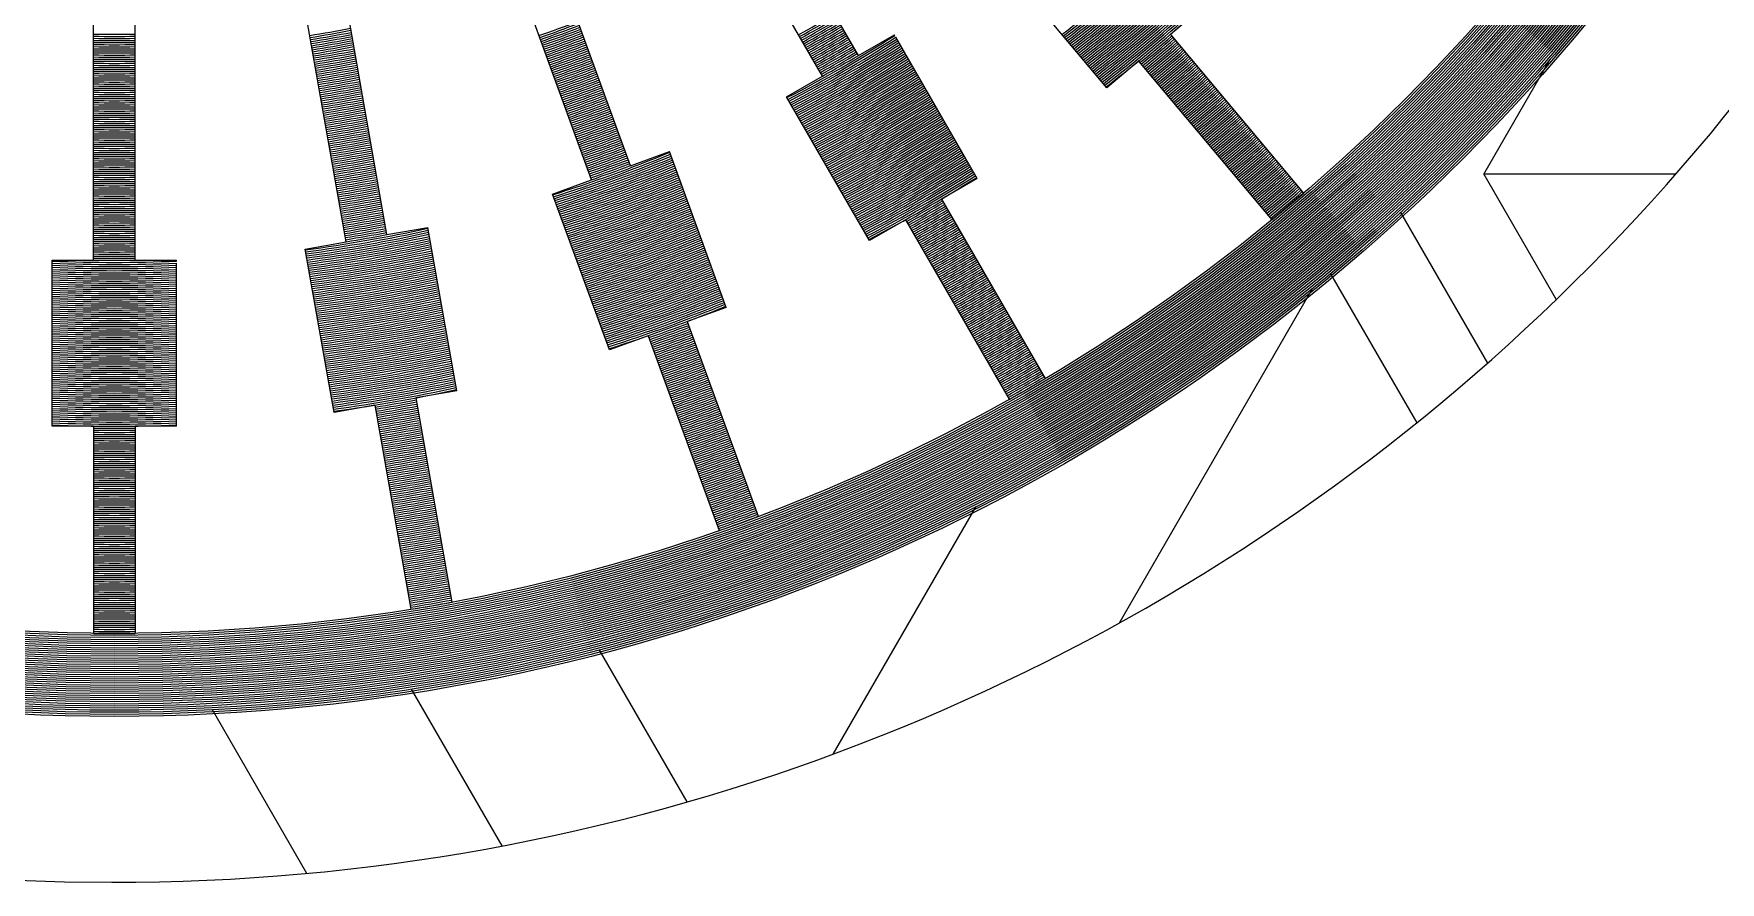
# Model space of a CAD drawing. Header units: millimetres. Extents: x 0 to 2404, y 0 to 1600.
# Drawn here: x 2177.39 to 2218.04, y 1434.73 to 1455.19 of the extents above; entities that cross this region are included whole.
import ezdxf

# ---------------------------------------------------------------- set-up
doc = ezdxf.new("R2010")
doc.units = ezdxf.units.MM

msp = doc.modelspace()

# ---------------------------------------------------------------- linework, layer by layer
for p, q in [((2197.266, 1454.668), (2193.764, 1460.735)), ((2196.4, 1454.168), (2192.898, 1460.235)), ((2191.774, 1452.011), (2189.891, 1457.183)), ((2203.253, 1453.889), (2200.682, 1456.954)), ((2178.833, 1449.729), (2178.833, 1456.734)), ((2179.833, 1449.729), (2179.833, 1456.734)), ((2190.834, 1451.669), (2188.952, 1456.841)), ((2185.903, 1450.348), (2184.948, 1455.769)), ((2205.551, 1455.818), (2204.785, 1455.175)), ((2184.919, 1450.174), (2183.963, 1455.595)), ((2197.266, 1454.668), (2198.132, 1455.168)), ((2198.141, 1455.153), (2198.132, 1455.168)), ((2200.132, 1451.704), (2198.166, 1455.11)), ((2204.785, 1455.175), (2207.997, 1451.347)), ((2204.019, 1454.532), (2203.253, 1453.889)), ((2204.019, 1454.532), (2207.231, 1450.704)), ((2195.534, 1453.668), (2196.4, 1454.168)), ((2197.534, 1450.204), (2195.534, 1453.668)), ((2191.774, 1452.011), (2192.714, 1452.353)), ((2194.082, 1448.594), (2192.714, 1452.353)), ((2189.895, 1451.327), (2190.834, 1451.669)), ((2200.132, 1451.704), (2199.266, 1451.204)), ((2191.263, 1447.568), (2189.895, 1451.327)), ((2199.266, 1451.204), (2201.765, 1446.877)), ((2185.903, 1450.348), (2186.888, 1450.522)), ((2187.583, 1446.582), (2186.888, 1450.522)), ((2198.4, 1450.704), (2197.534, 1450.204)), ((2198.4, 1450.704), (2200.899, 1446.377)), ((2183.934, 1450.001), (2184.919, 1450.174)), ((2184.628, 1446.061), (2183.934, 1450.001)), ((2177.833, 1445.729), (2177.833, 1449.729)), ((2177.833, 1449.729), (2178.833, 1449.729)), ((2179.833, 1449.729), (2180.833, 1449.729)), ((2180.833, 1449.711), (2180.833, 1449.729)), ((2180.833, 1445.729), (2180.833, 1449.661)), ((2194.082, 1448.594), (2193.142, 1448.252)), ((2193.142, 1448.252), (2194.851, 1443.557)), ((2192.202, 1447.91), (2191.263, 1447.568)), ((2192.202, 1447.91), (2193.911, 1443.215)), ((2187.583, 1446.582), (2186.598, 1446.409)), ((2186.598, 1446.409), (2187.466, 1441.487)), ((2185.613, 1446.235), (2184.628, 1446.061)), ((2185.613, 1446.235), (2186.481, 1441.314)), ((2178.833, 1445.729), (2177.833, 1445.729)), ((2178.833, 1445.729), (2178.833, 1440.732)), ((2180.833, 1445.729), (2179.833, 1445.729)), ((2179.833, 1445.729), (2179.833, 1440.732))]:
    msp.add_line(p, q)
at = {"linetype": 'Continuous'}
for p, q in [((2212.34, 1451.805), (2213.941, 1454.577)), ((2216.963, 1451.805), (2212.34, 1451.805)), ((2212.34, 1451.805), (2214.086, 1448.781)), ((2210.334, 1450.88), (2212.429, 1447.251)), ((2208.644, 1449.407), (2210.722, 1445.809)), ((2203.555, 1440.988), (2208.21, 1449.051)), ((2200.094, 1443.793), (2196.647, 1437.823)), ((2193.137, 1436.672), (2191.018, 1440.342)), ((2186.488, 1439.39), (2188.671, 1435.609)), ((2183.974, 1434.945), (2181.696, 1438.89))]:
    msp.add_line(p, q, dxfattribs=at)
for radius in [46, 45.95, 45.9, 45.85, 45.8, 45.75, 45.7, 45.65, 45.6, 45.55, 45.5, 45.45, 45.4, 45.35, 45.3, 45.25, 45.2, 45.15, 45.1, 45.05, 45, 44.95, 44.9, 44.85, 44.8, 44.75, 44.7, 44.65, 44.6, 44.55, 44.5, 44.45, 44.4, 44.35, 44.3, 44.25, 44.2, 44.15, 44.1, 44.05, 44]:
    msp.add_circle((2179.333, 1484.729), radius)
for radius, start, end in [(50, 108.2151, 71.6513), (37.35, 307.6983, 312.3017), (37.4, 307.7014, 312.2986), (37.45, 307.7045, 312.2955), (37.5, 307.7076, 312.2924), (37.55, 307.7106, 312.2894), (37.6, 307.7137, 312.2863), (37.65, 307.7167, 312.2833), (37.7, 307.7197, 312.2803), (37.75, 307.7227, 312.2773), (37.8, 307.7258, 312.2742), (37.85, 307.7288, 312.2712), (37.9, 307.7318, 312.2682), (37.95, 307.7348, 312.2652), (38, 307.7377, 312.2623), (38.05, 307.7407, 312.2593), (38.1, 307.7437, 312.2563), (38.15, 307.7466, 312.2534), (38.2, 307.7496, 312.2504), (38.25, 307.7525, 312.2475), (38.3, 307.7555, 312.2445), (38.35, 307.7584, 312.2416), (38.4, 307.7613, 312.2387), (38.45, 307.7642, 312.2358), (38.5, 307.7671, 312.2329), (38.55, 307.77, 312.23), (38.6, 307.7729, 312.2271), (38.65, 307.7758, 312.2242), (38.7, 307.7787, 312.2213), (38.75, 307.7815, 312.2185), (38.8, 307.7844, 312.2156), (38.85, 307.7873, 312.2127), (38.9, 307.7901, 312.2099), (38.95, 307.7929, 312.2071), (39, 307.7958, 312.2042), (29.95, 279.0434, 280.9566), (31.3, 289.0847, 290.9153), (31.35, 289.0862, 290.9138), (31.4, 289.0876, 290.9124), (31.45, 289.0891, 290.9109), (31.5, 289.0905, 290.9095), (33.85, 299.1537, 300.8463), (33.9, 299.1549, 300.8451), (33.95, 299.1561, 300.8439), (34, 299.1574, 300.8426), (34.05, 299.1586, 300.8414), (34.1, 299.1599, 300.8401), (34.15, 299.1611, 300.8389), (34.2, 299.1623, 300.8377), (34.25, 299.1635, 300.8365), (34.3, 299.1648, 300.8352), (29.55, 269.0305, 270.9695), (29.6, 269.0321, 270.9679), (29.65, 269.0338, 270.9662), (29.7, 269.0354, 270.9646), (29.75, 269.037, 270.963), (29.8, 269.0386, 270.9614), (29.85, 269.0402, 270.9598), (30, 279.045, 280.955), (30.05, 279.0466, 280.9534), (30.1, 279.0482, 280.9518), (30.15, 279.0498, 280.9502), (30.2, 279.0514, 280.9486), (30.25, 279.0529, 280.9471), (30.3, 279.0545, 280.9455), (30.35, 279.056, 280.944), (30.4, 279.0576, 280.9424), (31.55, 289.0919, 290.9081), (31.6, 289.0934, 290.9066), (31.65, 289.0948, 290.9052), (31.7, 289.0962, 290.9038), (31.75, 289.0977, 290.9023), (31.8, 289.0991, 290.9009), (31.85, 289.1005, 290.8995), (31.9, 289.1019, 290.8981), (31.95, 289.1033, 290.8967), (35.05, 297.5472, 302.4528), (35.1, 297.5507, 302.4493), (35.15, 297.5542, 302.4458), (35.2, 297.5577, 302.4423), (35.25, 297.5611, 302.4389), (35.3, 297.5646, 302.4354), (35.35, 297.568, 302.432), (34.35, 299.166, 300.834), (34.4, 299.1672, 300.8328), (34.45, 299.1684, 300.8316), (34.5, 299.1696, 300.8304), (34.55, 299.1708, 300.8292), (34.6, 299.172, 300.828), (34.65, 299.1732, 300.8268), (34.7, 299.1744, 300.8256), (34.75, 299.1756, 300.8244), (39.05, 309.2664, 310.7336), (39.1, 309.2673, 310.7327), (39.15, 309.2682, 310.7318), (39.2, 309.2692, 310.7308), (39.25, 309.2701, 310.7299), (39.3, 309.271, 310.729), (39.35, 309.272, 310.728), (39.4, 309.2729, 310.7271), (29.9, 269.0418, 270.9582), (29.95, 269.0434, 270.9566), (30, 269.045, 270.955), (30.05, 269.0466, 270.9534), (30.1, 269.0482, 270.9518), (30.15, 269.0498, 270.9502), (30.2, 269.0514, 270.9486), (30.25, 269.0529, 270.9471), (30.45, 279.0591, 280.9409), (30.5, 279.0607, 280.9393), (30.55, 279.0622, 280.9378), (30.6, 279.0638, 280.9362), (30.65, 279.0653, 280.9347), (30.7, 279.0668, 280.9332), (30.75, 279.0683, 280.9317), (30.8, 279.0698, 280.9302), (32, 289.1047, 290.8953), (32.05, 289.1061, 290.8939), (32.1, 289.1075, 290.8925), (32.15, 289.1089, 290.8911), (32.2, 289.1103, 290.8897), (32.25, 289.1117, 290.8883), (32.3, 289.113, 290.887), (32.35, 289.1144, 290.8856), (35.4, 297.5715, 302.4285), (35.45, 297.5749, 302.4251), (35.5, 297.5783, 302.4217), (35.55, 297.5817, 302.4183), (35.6, 297.5851, 302.4149), (35.65, 297.5885, 302.4115), (35.7, 297.5919, 302.4081), (35.75, 297.5953, 302.4047), (35.8, 297.5986, 302.4014), (34.8, 299.1768, 300.8232), (34.85, 299.1779, 300.8221), (34.9, 299.1791, 300.8209), (34.95, 299.1803, 300.8197), (35, 299.1815, 300.8185), (39.45, 309.2738, 310.7262), (39.5, 309.2747, 310.7253), (39.55, 309.2756, 310.7244), (39.6, 309.2765, 310.7235), (39.65, 309.2775, 310.7225), (39.7, 309.2784, 310.7216), (39.75, 309.2793, 310.7207), (39.8, 309.2802, 310.7198), (39.85, 309.2811, 310.7189), (39.9, 309.282, 310.718), (30.3, 269.0545, 270.9455), (30.35, 269.056, 270.944), (30.4, 269.0576, 270.9424), (30.45, 269.0591, 270.9409), (30.5, 269.0607, 270.9393), (30.55, 269.0622, 270.9378), (30.6, 269.0638, 270.9362), (30.65, 269.0653, 270.9347), (30.85, 279.0713, 280.9287), (30.9, 279.0728, 280.9272), (30.95, 279.0743, 280.9257), (31, 279.0758, 280.9242), (31.05, 279.0773, 280.9227), (31.1, 279.0788, 280.9212), (31.15, 279.0803, 280.9197), (31.2, 279.0818, 280.9182), (32.4, 289.1158, 290.8842), (32.45, 289.1171, 290.8829), (32.5, 289.1185, 290.8815), (32.55, 289.1198, 290.8802), (32.6, 289.1212, 290.8788), (32.65, 289.1225, 290.8775), (32.7, 289.1239, 290.8761), (32.75, 289.1252, 290.8748), (32.8, 289.1266, 290.8734), (35.85, 297.602, 302.398), (35.9, 297.6053, 302.3947), (35.95, 297.6087, 302.3913), (36, 297.612, 302.388), (36.05, 297.6153, 302.3847), (36.1, 297.6186, 302.3814), (36.15, 297.6219, 302.3781), (36.2, 297.6252, 302.3748), (36.25, 297.6285, 302.3715), (36.3, 297.6317, 302.3683), (39.95, 309.2829, 310.7171), (40, 309.2838, 310.7162), (40.05, 309.2847, 310.7153), (40.1, 309.2856, 310.7144), (40.15, 309.2865, 310.7135), (40.2, 309.2873, 310.7127), (40.25, 309.2882, 310.7118), (40.3, 309.2891, 310.7109), (40.35, 309.29, 310.71), (40.4, 309.2909, 310.7091), (40.45, 309.2918, 310.7082), (30.7, 269.0668, 270.9332), (30.75, 269.0683, 270.9317), (30.8, 269.0698, 270.9302), (30.85, 269.0713, 270.9287), (30.9, 269.0728, 270.9272), (30.95, 269.0743, 270.9257), (31, 269.0758, 270.9242), (31.05, 269.0773, 270.9227), (31.25, 279.0832, 280.9168), (31.3, 279.0847, 280.9153), (31.35, 279.0862, 280.9138), (31.4, 279.0876, 280.9124), (31.45, 279.0891, 280.9109), (31.5, 279.0905, 280.9095), (31.55, 279.0919, 280.9081), (31.6, 279.0934, 280.9066), (31.65, 279.0948, 280.9052), (32.85, 289.1279, 290.8721), (32.9, 289.1292, 290.8708), (32.95, 289.1305, 290.8695), (33, 289.1318, 290.8682), (33.05, 289.1332, 290.8668), (33.1, 289.1345, 290.8655), (33.15, 289.1358, 290.8642), (33.2, 289.1371, 290.8629), (33.25, 289.1384, 290.8616), (36.35, 297.635, 302.365), (36.4, 297.6382, 302.3618), (36.45, 297.6415, 302.3585), (36.5, 297.6447, 302.3553), (36.55, 297.6479, 302.3521), (36.6, 297.6512, 302.3488), (36.65, 297.6544, 302.3456), (36.7, 297.6576, 302.3424), (36.75, 297.6607, 302.3393), (40.5, 309.2926, 310.7074), (40.55, 309.2935, 310.7065), (40.6, 309.2944, 310.7056), (40.65, 309.2952, 310.7048), (40.7, 309.2961, 310.7039), (40.75, 309.297, 310.703), (40.8, 309.2978, 310.7022), (40.85, 309.2987, 310.7013), (40.9, 309.2995, 310.7005), (40.95, 309.3004, 310.6996), (31.1, 269.0788, 270.9212), (31.15, 269.0803, 270.9197), (31.2, 269.0818, 270.9182), (31.25, 269.0832, 270.9168), (31.3, 269.0847, 270.9153), (31.35, 269.0862, 270.9138), (31.4, 269.0876, 270.9124), (31.45, 269.0891, 270.9109), (31.7, 279.0962, 280.9038), (31.75, 279.0977, 280.9023), (31.8, 279.0991, 280.9009), (31.85, 279.1005, 280.8995), (31.9, 279.1019, 280.8981), (31.95, 279.1033, 280.8967), (32, 279.1047, 280.8953), (32.05, 279.1061, 280.8939), (33.3, 289.1397, 290.8603), (33.35, 289.141, 290.859), (33.4, 289.1422, 290.8578), (33.45, 289.1435, 290.8565), (33.5, 289.1448, 290.8552), (33.55, 289.1461, 290.8539), (33.6, 289.1474, 290.8526), (33.65, 289.1486, 290.8514), (36.8, 297.6639, 302.3361), (36.85, 297.6671, 302.3329), (36.9, 297.6703, 302.3297), (36.95, 297.6734, 302.3266), (37, 297.6766, 302.3234), (37.05, 297.6797, 302.3203), (37.1, 297.6828, 302.3172), (37.15, 297.6859, 302.3141), (37.2, 297.6891, 302.3109), (37.25, 297.6922, 302.3078), (41, 309.3013, 310.6987), (41.05, 309.3021, 310.6979), (41.1, 309.303, 310.697), (41.15, 309.3038, 310.6962), (41.2, 309.3046, 310.6954), (41.25, 309.3055, 310.6945), (41.3, 309.3063, 310.6937), (41.35, 309.3072, 310.6928), (41.4, 309.308, 310.692), (41.45, 309.3088, 310.6912), (41.5, 309.3097, 310.6903), (31.5, 269.0905, 270.9095), (31.55, 269.0919, 270.9081), (31.6, 269.0934, 270.9066), (31.65, 269.0948, 270.9052), (31.7, 269.0962, 270.9038), (31.75, 269.0977, 270.9023), (31.8, 269.0991, 270.9009), (31.85, 269.1005, 270.8995), (32.1, 279.1075, 280.8925), (32.15, 279.1089, 280.8911), (32.2, 279.1103, 280.8897), (32.25, 279.1117, 280.8883), (32.3, 279.113, 280.887), (32.35, 279.1144, 280.8856), (32.4, 279.1158, 280.8842), (32.45, 279.1171, 280.8829), (33.7, 289.1499, 290.8501), (33.75, 289.1511, 290.8489), (33.8, 289.1524, 290.8476), (33.85, 289.1537, 290.8463), (33.9, 289.1549, 290.8451), (33.95, 289.1561, 290.8439), (34, 289.1574, 290.8426), (34.05, 289.1586, 290.8414), (34.1, 289.1599, 290.8401), (37.3, 297.6953, 302.3047), (37.35, 297.6983, 302.3017), (37.4, 297.7014, 302.2986), (37.45, 297.7045, 302.2955), (37.5, 297.7076, 302.2924), (37.55, 297.7106, 302.2894), (37.6, 297.7137, 302.2863), (37.65, 297.7167, 302.2833), (37.7, 297.7197, 302.2803), (41.55, 309.3105, 310.6895), (41.6, 309.3113, 310.6887), (41.65, 309.3122, 310.6878), (41.7, 309.313, 310.687), (41.75, 309.3138, 310.6862), (41.8, 309.3146, 310.6854), (41.85, 309.3154, 310.6846), (41.9, 309.3163, 310.6837), (41.95, 309.3171, 310.6829), (42, 309.3179, 310.6821), (42.05, 309.3187, 310.6813), (31.9, 269.1019, 270.8981), (31.95, 269.1033, 270.8967), (32, 269.1047, 270.8953), (32.05, 269.1061, 270.8939), (32.1, 269.1075, 270.8925), (32.15, 269.1089, 270.8911), (32.2, 269.1103, 270.8897), (32.25, 269.1117, 270.8883), (32.3, 269.113, 270.887), (32.5, 279.1185, 280.8815), (32.55, 279.1198, 280.8802), (32.6, 279.1212, 280.8788), (32.65, 279.1225, 280.8775), (32.7, 279.1239, 280.8761), (32.75, 279.1252, 280.8748), (32.8, 279.1266, 280.8734), (32.85, 279.1279, 280.8721), (34.15, 289.1611, 290.8389), (34.2, 289.1623, 290.8377), (34.25, 289.1635, 290.8365), (34.3, 289.1648, 290.8352), (34.35, 289.166, 290.834), (34.4, 289.1672, 290.8328), (34.45, 289.1684, 290.8316), (34.5, 289.1696, 290.8304), (34.55, 289.1708, 290.8292), (37.75, 297.7227, 302.2773), (37.8, 297.7258, 302.2742), (37.85, 297.7288, 302.2712), (37.9, 297.7318, 302.2682), (37.95, 297.7348, 302.2652), (38, 297.7377, 302.2623), (38.05, 297.7407, 302.2593), (38.1, 297.7437, 302.2563), (38.15, 297.7466, 302.2534), (42.1, 309.3195, 310.6805), (42.15, 309.3203, 310.6797), (42.2, 309.3211, 310.6789), (42.25, 309.3219, 310.6781), (42.3, 309.3227, 310.6773), (42.35, 309.3235, 310.6765), (42.4, 309.3243, 310.6757), (42.45, 309.3251, 310.6749), (42.5, 309.3259, 310.6741), (42.55, 309.3267, 310.6733), (32.35, 269.1144, 270.8856), (32.4, 269.1158, 270.8842), (32.45, 269.1171, 270.8829), (32.5, 269.1185, 270.8815), (32.55, 269.1198, 270.8802), (32.6, 269.1212, 270.8788), (32.65, 269.1225, 270.8775), (32.7, 269.1239, 270.8761), (32.9, 279.1292, 280.8708), (32.95, 279.1305, 280.8695), (33, 279.1318, 280.8682), (33.05, 279.1332, 280.8668), (33.1, 279.1345, 280.8655), (33.15, 279.1358, 280.8642), (33.2, 279.1371, 280.8629), (33.25, 279.1384, 280.8616), (33.3, 279.1397, 280.8603), (35.05, 287.5472, 292.4528), (35.1, 287.5507, 292.4493), (35.15, 287.5542, 292.4458), (35.2, 287.5577, 292.4423), (35.25, 287.5611, 292.4389), (35.3, 287.5646, 292.4354), (35.35, 287.568, 292.432), (34.6, 289.172, 290.828), (34.65, 289.1732, 290.8268), (34.7, 289.1744, 290.8256), (34.75, 289.1756, 290.8244), (34.8, 289.1768, 290.8232), (34.85, 289.1779, 290.8221), (34.9, 289.1791, 290.8209), (34.95, 289.1803, 290.8197), (38.2, 297.7496, 302.2504), (38.25, 297.7525, 302.2475), (38.3, 297.7555, 302.2445), (38.35, 297.7584, 302.2416), (38.4, 297.7613, 302.2387), (38.45, 297.7642, 302.2358), (38.5, 297.7671, 302.2329), (38.55, 297.77, 302.23), (38.6, 297.7729, 302.2271), (38.65, 297.7758, 302.2242), (42.6, 309.3275, 310.6725), (42.65, 309.3283, 310.6717), (42.7, 309.3291, 310.6709), (42.75, 309.3299, 310.6701), (42.8, 309.3306, 310.6694), (42.85, 309.3314, 310.6686), (42.9, 309.3322, 310.6678), (42.95, 309.333, 310.667), (43, 309.3338, 310.6662), (43.05, 309.3345, 310.6655), (43.1, 309.3353, 310.6647), (32.75, 269.1252, 270.8748), (32.8, 269.1266, 270.8734), (32.85, 269.1279, 270.8721), (32.9, 269.1292, 270.8708), (32.95, 269.1305, 270.8695), (33, 269.1318, 270.8682), (33.05, 269.1332, 270.8668), (33.1, 269.1345, 270.8655), (33.35, 279.141, 280.859), (33.4, 279.1422, 280.8578), (33.45, 279.1435, 280.8565), (33.5, 279.1448, 280.8552), (33.55, 279.1461, 280.8539), (33.6, 279.1474, 280.8526), (33.65, 279.1486, 280.8514), (33.7, 279.1499, 280.8501), (35.4, 287.5715, 292.4285), (35.45, 287.5749, 292.4251), (35.5, 287.5783, 292.4217), (35.55, 287.5817, 292.4183), (35.6, 287.5851, 292.4149), (35.65, 287.5885, 292.4115), (35.7, 287.5919, 292.4081), (35.75, 287.5953, 292.4047), (35.8, 287.5986, 292.4014), (35, 289.1803, 290.8197), (38.7, 297.7787, 302.2213), (38.75, 297.7815, 302.2185), (38.8, 297.7844, 302.2156), (38.85, 297.7873, 302.2127), (38.9, 297.7901, 302.2099), (38.95, 297.7929, 302.2071), (39, 297.7958, 302.2042), (43.15, 309.3361, 310.6639), (43.2, 309.3368, 310.6632), (43.25, 309.3376, 310.6624), (43.3, 309.3384, 310.6616), (43.35, 309.3391, 310.6609), (43.4, 309.3399, 310.6601), (43.45, 309.3407, 310.6593), (43.5, 309.3414, 310.6586), (43.55, 309.3422, 310.6578), (43.6, 309.3429, 310.6571), (33.15, 269.1358, 270.8642), (33.2, 269.1371, 270.8629), (33.25, 269.1384, 270.8616), (33.3, 269.1397, 270.8603), (33.35, 269.141, 270.859), (33.4, 269.1422, 270.8578), (33.45, 269.1435, 270.8565), (33.5, 269.1448, 270.8552), (33.75, 279.1511, 280.8489), (33.8, 279.1524, 280.8476), (33.85, 279.1537, 280.8463), (33.9, 279.1549, 280.8451), (33.95, 279.1561, 280.8439), (34, 279.1574, 280.8426), (34.05, 279.1586, 280.8414), (34.1, 279.1599, 280.8401), (35.85, 287.602, 292.398), (35.9, 287.6053, 292.3947), (35.95, 287.6087, 292.3913), (36, 287.612, 292.388), (36.05, 287.6153, 292.3847), (36.1, 287.6186, 292.3814), (36.15, 287.6219, 292.3781), (36.2, 287.6252, 292.3748), (43.65, 309.3437, 310.6563), (43.7, 309.3437, 310.6563), (43.75, 309.3452, 310.6548), (43.8, 309.3459, 310.6541), (43.85, 309.3467, 310.6533), (43.9, 309.3467, 310.6533), (43.95, 309.3467, 310.6533), (44, 309.3467, 310.6533), (33.55, 269.1461, 270.8539), (33.6, 269.1474, 270.8526), (33.65, 269.1486, 270.8514), (33.7, 269.1499, 270.8501), (33.75, 269.1511, 270.8489), (33.8, 269.1524, 270.8476), (33.85, 269.1537, 270.8463), (33.9, 269.1549, 270.8451), (34.15, 279.1611, 280.8389), (34.2, 279.1623, 280.8377), (34.25, 279.1635, 280.8365), (34.3, 279.1648, 280.8352), (34.35, 279.166, 280.834), (34.4, 279.1672, 280.8328), (34.45, 279.1684, 280.8316), (34.5, 279.1696, 280.8304), (36.25, 287.6285, 292.3715), (36.3, 287.6317, 292.3683), (36.35, 287.635, 292.365), (36.4, 287.6382, 292.3618), (36.45, 287.6415, 292.3585), (36.5, 287.6447, 292.3553), (36.55, 287.6479, 292.3521), (36.6, 287.6512, 292.3488), (36.65, 287.6544, 292.3456), (39.05, 299.2664, 300.7336), (39.1, 299.2673, 300.7327), (39.15, 299.2682, 300.7318), (39.2, 299.2692, 300.7308), (39.25, 299.2701, 300.7299), (39.3, 299.271, 300.729), (39.35, 299.272, 300.728), (39.4, 299.2729, 300.7271), (39.45, 299.2738, 300.7262), (33.95, 269.1561, 270.8439), (34, 269.1574, 270.8426), (34.05, 269.1586, 270.8414), (34.1, 269.1599, 270.8401), (34.15, 269.1611, 270.8389), (34.2, 269.1623, 270.8377), (34.25, 269.1635, 270.8365), (34.3, 269.1648, 270.8352), (35.05, 277.5472, 282.4528), (35.1, 277.5507, 282.4493), (35.15, 277.5542, 282.4458), (34.55, 279.1708, 280.8292), (34.6, 279.172, 280.828), (34.65, 279.1732, 280.8268), (34.7, 279.1744, 280.8256), (34.75, 279.1756, 280.8244), (34.8, 279.1768, 280.8232), (34.85, 279.1779, 280.8221), (34.9, 279.1791, 280.8209), (34.95, 279.1803, 280.8197), (36.7, 287.6576, 292.3424), (36.75, 287.6607, 292.3393), (36.8, 287.6639, 292.3361), (36.85, 287.6671, 292.3329), (36.9, 287.6703, 292.3297), (36.95, 287.6734, 292.3266), (37, 287.6766, 292.3234), (37.05, 287.6797, 292.3203), (37.1, 287.6828, 292.3172), (39.5, 299.2747, 300.7253), (39.55, 299.2756, 300.7244), (39.6, 299.2765, 300.7235), (39.65, 299.2775, 300.7225), (39.7, 299.2784, 300.7216), (39.75, 299.2793, 300.7207), (39.8, 299.2802, 300.7198), (39.85, 299.2811, 300.7189), (39.9, 299.282, 300.718), (34.35, 269.166, 270.834), (34.4, 269.1672, 270.8328), (34.45, 269.1684, 270.8316), (34.5, 269.1696, 270.8304), (34.55, 269.1708, 270.8292), (34.6, 269.172, 270.828), (34.65, 269.1732, 270.8268), (34.7, 269.1744, 270.8256), (35.2, 277.5577, 282.4423), (35.25, 277.5611, 282.4389), (35.3, 277.5646, 282.4354), (35.35, 277.568, 282.432), (35.4, 277.5715, 282.4285), (35.45, 277.5749, 282.4251), (35.5, 277.5783, 282.4217), (35.55, 277.5817, 282.4183), (35, 279.1815, 280.8185), (37.15, 287.6859, 292.3141), (37.2, 287.6891, 292.3109), (37.25, 287.6922, 292.3078), (37.3, 287.6953, 292.3047), (37.35, 287.6983, 292.3017), (37.4, 287.7014, 292.2986), (37.45, 287.7045, 292.2955), (37.5, 287.7076, 292.2924), (39.95, 299.2829, 300.7171), (40, 299.2838, 300.7162), (40.05, 299.2847, 300.7153), (40.1, 299.2856, 300.7144), (40.15, 299.2865, 300.7135), (40.2, 299.2873, 300.7127), (40.25, 299.2882, 300.7118), (40.3, 299.2891, 300.7109), (40.35, 299.29, 300.71), (40.4, 299.2909, 300.7091), (35.05, 267.5472, 272.4528), (35.1, 267.5507, 272.4493), (35.15, 267.5542, 272.4458), (34.75, 269.1756, 270.8244), (34.8, 269.1768, 270.8232), (34.85, 269.1779, 270.8221), (34.9, 269.1791, 270.8209), (34.95, 269.1803, 270.8197), (35, 269.1815, 270.8185), (35.6, 277.5851, 282.4149), (35.65, 277.5885, 282.4115), (35.7, 277.5919, 282.4081), (35.75, 277.5953, 282.4047), (35.8, 277.5986, 282.4014), (35.85, 277.602, 282.398), (35.9, 277.6053, 282.3947), (35.95, 277.6087, 282.3913), (37.55, 287.7106, 292.2894), (37.6, 287.7137, 292.2863), (37.65, 287.7167, 292.2833), (37.7, 287.7197, 292.2803), (37.75, 287.7227, 292.2773), (37.8, 287.7258, 292.2742), (37.85, 287.7288, 292.2712), (37.9, 287.7318, 292.2682), (37.95, 287.7348, 292.2652), (40.45, 299.2918, 300.7082), (40.5, 299.2926, 300.7074), (40.55, 299.2935, 300.7065), (40.6, 299.2944, 300.7056), (40.65, 299.2952, 300.7048), (40.7, 299.2961, 300.7039), (40.75, 299.297, 300.703), (40.8, 299.2978, 300.7022), (40.85, 299.2987, 300.7013), (35.2, 267.5577, 272.4423), (35.25, 267.5611, 272.4389), (35.3, 267.5646, 272.4354), (35.35, 267.568, 272.432), (35.4, 267.5715, 272.4285), (35.45, 267.5749, 272.4251), (35.5, 267.5783, 272.4217), (35.55, 267.5817, 272.4183), (36, 277.612, 282.388), (36.05, 277.6153, 282.3847), (36.1, 277.6186, 282.3814), (36.15, 277.6219, 282.3781), (36.2, 277.6252, 282.3748), (36.25, 277.6285, 282.3715), (36.3, 277.6317, 282.3683), (36.35, 277.635, 282.365), (38, 287.7377, 292.2623), (38.05, 287.7407, 292.2593), (38.1, 287.7437, 292.2563), (38.15, 287.7466, 292.2534), (38.2, 287.7496, 292.2504), (38.25, 287.7525, 292.2475), (38.3, 287.7555, 292.2445), (38.35, 287.7584, 292.2416), (38.4, 287.7613, 292.2387), (40.9, 299.2995, 300.7005), (40.95, 299.3004, 300.6996), (41, 299.3013, 300.6987), (41.05, 299.3021, 300.6979), (41.1, 299.303, 300.697), (41.15, 299.3038, 300.6962), (41.2, 299.3046, 300.6954), (41.25, 299.3055, 300.6945), (41.3, 299.3063, 300.6937), (35.6, 267.5851, 272.4149), (35.65, 267.5885, 272.4115), (35.7, 267.5919, 272.4081), (35.75, 267.5953, 272.4047), (35.8, 267.5986, 272.4014), (35.85, 267.602, 272.398), (35.9, 267.6053, 272.3947), (35.95, 267.6087, 272.3913), (36.4, 277.6382, 282.3618), (36.45, 277.6415, 282.3585), (36.5, 277.6447, 282.3553), (36.55, 277.6479, 282.3521), (36.6, 277.6512, 282.3488), (36.65, 277.6544, 282.3456), (36.7, 277.6576, 282.3424), (36.75, 277.6607, 282.3393), (36.8, 277.6639, 282.3361), (38.45, 287.7642, 292.2358), (38.5, 287.7671, 292.2329), (38.55, 287.77, 292.23), (38.6, 287.7729, 292.2271), (38.65, 287.7758, 292.2242), (38.7, 287.7787, 292.2213), (38.75, 287.7815, 292.2185), (38.8, 287.7844, 292.2156), (41.35, 299.3072, 300.6928), (41.4, 299.308, 300.692), (41.45, 299.3088, 300.6912), (41.5, 299.3097, 300.6903), (41.55, 299.3105, 300.6895), (41.6, 299.3113, 300.6887), (41.65, 299.3122, 300.6878), (41.7, 299.313, 300.687), (41.75, 299.3138, 300.6862), (41.8, 299.3146, 300.6854), (36, 267.612, 272.388), (36.05, 267.6153, 272.3847), (36.1, 267.6186, 272.3814), (36.15, 267.6219, 272.3781), (36.2, 267.6252, 272.3748), (36.25, 267.6285, 272.3715), (36.3, 267.6317, 272.3683), (36.35, 267.635, 272.365), (36.85, 277.6671, 282.3329), (36.9, 277.6703, 282.3297), (36.95, 277.6734, 282.3266), (37, 277.6766, 282.3234), (37.05, 277.6797, 282.3203), (37.1, 277.6828, 282.3172), (37.15, 277.6859, 282.3141), (37.2, 277.6891, 282.3109), (38.85, 287.7873, 292.2127), (38.9, 287.7901, 292.2099), (38.95, 287.7929, 292.2071), (39, 287.7958, 292.2042), (41.85, 299.3154, 300.6846), (41.9, 299.3163, 300.6837), (41.95, 299.3171, 300.6829), (42, 299.3179, 300.6821), (42.05, 299.3187, 300.6813), (42.1, 299.3195, 300.6805), (42.15, 299.3203, 300.6797), (42.2, 299.3211, 300.6789), (42.25, 299.3219, 300.6781), (36.4, 267.6382, 272.3618), (36.45, 267.6415, 272.3585), (36.5, 267.6447, 272.3553), (36.55, 267.6479, 272.3521), (36.6, 267.6512, 272.3488), (36.65, 267.6544, 272.3456), (36.7, 267.6576, 272.3424), (36.75, 267.6607, 272.3393), (36.8, 267.6639, 272.3361), (37.25, 277.6922, 282.3078), (37.3, 277.6953, 282.3047), (37.35, 277.6983, 282.3017), (37.4, 277.7014, 282.2986), (37.45, 277.7045, 282.2955), (37.5, 277.7076, 282.2924), (37.55, 277.7106, 282.2894), (37.6, 277.7137, 282.2863), (39.05, 289.2664, 290.7336), (39.1, 289.2673, 290.7327), (39.15, 289.2682, 290.7318), (39.2, 289.2692, 290.7308), (39.25, 289.2701, 290.7299), (39.3, 289.271, 290.729), (42.3, 299.3227, 300.6773), (42.35, 299.3235, 300.6765), (42.4, 299.3243, 300.6757), (42.45, 299.3251, 300.6749), (42.5, 299.3259, 300.6741), (42.55, 299.3267, 300.6733), (42.6, 299.3275, 300.6725), (42.65, 299.3283, 300.6717), (42.7, 299.3291, 300.6709), (36.85, 267.6671, 272.3329), (36.9, 267.6703, 272.3297), (36.95, 267.6734, 272.3266), (37, 267.6766, 272.3234), (37.05, 267.6797, 272.3203), (37.1, 267.6828, 272.3172), (37.15, 267.6859, 272.3141), (37.2, 267.6891, 272.3109), (37.65, 277.7167, 282.2833), (37.7, 277.7197, 282.2803), (37.75, 277.7227, 282.2773), (37.8, 277.7258, 282.2742), (37.85, 277.7288, 282.2712), (37.9, 277.7318, 282.2682), (37.95, 277.7348, 282.2652), (38, 277.7377, 282.2623), (39.35, 289.272, 290.728), (39.4, 289.2729, 290.7271), (39.45, 289.2738, 290.7262), (39.5, 289.2747, 290.7253), (39.55, 289.2756, 290.7244), (39.6, 289.2765, 290.7235), (39.65, 289.2775, 290.7225), (39.7, 289.2784, 290.7216), (42.75, 299.3299, 300.6701), (42.8, 299.3306, 300.6694), (42.85, 299.3314, 300.6686), (42.9, 299.3322, 300.6678), (42.95, 299.333, 300.667), (43, 299.3338, 300.6662), (43.05, 299.3345, 300.6655), (43.1, 299.3353, 300.6647), (43.15, 299.3361, 300.6639), (43.2, 299.3368, 300.6632), (37.25, 267.6922, 272.3078), (37.3, 267.6953, 272.3047), (37.35, 267.6983, 272.3017), (37.4, 267.7014, 272.2986), (37.45, 267.7045, 272.2955), (37.5, 267.7076, 272.2924), (37.55, 267.7106, 272.2894), (37.6, 267.7137, 272.2863), (38.05, 277.7407, 282.2593), (38.1, 277.7437, 282.2563), (38.15, 277.7466, 282.2534), (38.2, 277.7496, 282.2504), (38.25, 277.7525, 282.2475), (38.3, 277.7555, 282.2445), (38.35, 277.7584, 282.2416), (38.4, 277.7613, 282.2387), (38.45, 277.7642, 282.2358), (39.75, 289.2793, 290.7207), (39.8, 289.2802, 290.7198), (39.85, 289.2811, 290.7189), (39.9, 289.282, 290.718), (39.95, 289.2829, 290.7171), (40, 289.2838, 290.7162), (40.05, 289.2847, 290.7153), (40.1, 289.2856, 290.7144), (40.15, 289.2865, 290.7135), (43.25, 299.3376, 300.6624), (43.3, 299.3376, 300.6624), (43.35, 299.3376, 300.6624), (43.4, 299.3376, 300.6624), (43.45, 299.3376, 300.6624), (43.5, 299.3414, 300.6586), (43.55, 299.3414, 300.6586), (43.6, 299.3414, 300.6586), (43.65, 299.3414, 300.6586), (37.65, 267.7167, 272.2833), (37.7, 267.7197, 272.2803), (37.75, 267.7227, 272.2773), (37.8, 267.7258, 272.2742), (37.85, 267.7288, 272.2712), (37.9, 267.7318, 272.2682), (37.95, 267.7348, 272.2652), (38, 267.7377, 272.2623), (38.5, 277.7671, 282.2329), (38.55, 277.77, 282.23), (38.6, 277.7729, 282.2271), (38.65, 277.7758, 282.2242), (38.7, 277.7787, 282.2213), (38.75, 277.7815, 282.2185), (38.8, 277.7844, 282.2156), (38.85, 277.7873, 282.2127), (40.2, 289.2873, 290.7127), (40.25, 289.2882, 290.7118), (40.3, 289.2891, 290.7109), (40.35, 289.29, 290.71), (40.4, 289.2909, 290.7091), (40.45, 289.2918, 290.7082), (40.5, 289.2926, 290.7074), (40.55, 289.2935, 290.7065), (40.6, 289.2944, 290.7056), (43.7, 299.3444, 300.6556), (43.75, 299.3452, 300.6548), (43.8, 299.3452, 300.6548), (43.85, 299.3452, 300.6548), (43.9, 299.3474, 300.6526), (43.95, 299.3474, 300.6518), (44, 299.3474, 300.6518), (38.05, 267.7407, 272.2593), (38.1, 267.7437, 272.2563), (38.15, 267.7466, 272.2534), (38.2, 267.7496, 272.2504), (38.25, 267.7525, 272.2475), (38.3, 267.7555, 272.2445), (38.35, 267.7584, 272.2416), (38.4, 267.7613, 272.2387), (38.9, 277.7901, 282.2099), (38.95, 277.7929, 282.2071), (39, 277.7958, 282.2042), (39.05, 279.2664, 280.7336), (40.65, 289.2952, 290.7048), (40.7, 289.2961, 290.7039), (40.75, 289.297, 290.703), (40.8, 289.2978, 290.7022), (40.85, 289.2987, 290.7013), (40.9, 289.2995, 290.7005), (40.95, 289.3004, 290.6996), (41, 289.3013, 290.6987), (38.45, 267.7642, 272.2358), (38.5, 267.7671, 272.2329), (38.55, 267.77, 272.23), (38.6, 267.7729, 272.2271), (38.65, 267.7758, 272.2242), (38.7, 267.7787, 272.2213), (38.75, 267.7815, 272.2185), (38.8, 267.7844, 272.2156), (39.1, 279.2673, 280.7327), (39.15, 279.2682, 280.7318), (39.2, 279.2692, 280.7308), (39.25, 279.2701, 280.7299), (39.3, 279.271, 280.729), (39.35, 279.272, 280.728), (39.4, 279.2729, 280.7271), (39.45, 279.2738, 280.7262), (41.05, 289.3021, 290.6979), (41.1, 289.303, 290.697), (41.15, 289.3038, 290.6962), (41.2, 289.3046, 290.6954), (41.25, 289.3055, 290.6945), (41.3, 289.3063, 290.6937), (41.35, 289.3072, 290.6928), (41.4, 289.308, 290.692), (41.45, 289.3088, 290.6912), (38.85, 267.7873, 272.2127), (38.9, 267.7901, 272.2099), (38.95, 267.7929, 272.2071), (39, 267.7958, 272.2042), (39.05, 269.2664, 270.7336), (39.1, 269.2673, 270.7327), (39.15, 269.2682, 270.7318), (39.2, 269.2692, 270.7308), (39.5, 279.2747, 280.7253), (39.55, 279.2756, 280.7244), (39.6, 279.2765, 280.7235), (39.65, 279.2775, 280.7225), (39.7, 279.2784, 280.7216), (39.75, 279.2793, 280.7207), (39.8, 279.2802, 280.7198), (39.85, 279.2811, 280.7189), (39.9, 279.282, 280.718), (41.5, 289.3097, 290.6903), (41.55, 289.3105, 290.6895), (41.6, 289.3113, 290.6887), (41.65, 289.3122, 290.6878), (41.7, 289.313, 290.687), (41.75, 289.3138, 290.6862), (41.8, 289.3146, 290.6854), (41.85, 289.3154, 290.6846), (41.9, 289.3163, 290.6837), (39.25, 269.2701, 270.7299), (39.3, 269.271, 270.729), (39.35, 269.272, 270.728), (39.4, 269.2729, 270.7271), (39.45, 269.2738, 270.7262), (39.5, 269.2747, 270.7253), (39.55, 269.2756, 270.7244), (39.6, 269.2765, 270.7235), (39.95, 279.2829, 280.7171), (40, 279.2838, 280.7162), (40.05, 279.2847, 280.7153), (40.1, 279.2856, 280.7144), (40.15, 279.2865, 280.7135), (40.2, 279.2873, 280.7127), (40.25, 279.2882, 280.7118), (40.3, 279.2891, 280.7109), (41.95, 289.3171, 290.6829), (42, 289.3179, 290.6821), (42.05, 289.3187, 290.6813), (42.1, 289.3195, 290.6805), (42.15, 289.3203, 290.6797), (42.2, 289.3211, 290.6789), (42.25, 289.3219, 290.6781), (42.3, 289.3227, 290.6773), (39.65, 269.2775, 270.7225), (39.7, 269.2784, 270.7216), (39.75, 269.2793, 270.7207), (39.8, 269.2802, 270.7198), (39.85, 269.2811, 270.7189), (39.9, 269.282, 270.718), (39.95, 269.2829, 270.7171), (40, 269.2838, 270.7162), (40.35, 279.29, 280.71), (40.4, 279.2909, 280.7091), (40.45, 279.2918, 280.7082), (40.5, 279.2926, 280.7074), (40.55, 279.2935, 280.7065), (40.6, 279.2944, 280.7056), (40.65, 279.2952, 280.7048), (40.7, 279.2961, 280.7039), (42.35, 289.3235, 290.6765), (42.4, 289.3243, 290.6757), (42.45, 289.3251, 290.6749), (42.5, 289.3259, 290.6741), (42.55, 289.3267, 290.6733), (42.6, 289.3275, 290.6725), (42.65, 289.3283, 290.6717), (42.7, 289.3291, 290.6709), (42.75, 289.3299, 290.6701), (40.05, 269.2847, 270.7153), (40.1, 269.2856, 270.7144), (40.15, 269.2865, 270.7135), (40.2, 269.2873, 270.7127), (40.25, 269.2882, 270.7118), (40.3, 269.2891, 270.7109), (40.35, 269.29, 270.71), (40.4, 269.2909, 270.7091), (40.75, 279.297, 280.703), (40.8, 279.2978, 280.7022), (40.85, 279.2987, 280.7013), (40.9, 279.2995, 280.7005), (40.95, 279.3004, 280.6996), (41, 279.3013, 280.6987), (41.05, 279.3021, 280.6979), (41.1, 279.303, 280.697), (42.8, 289.3306, 290.6694), (42.85, 289.3314, 290.6686), (42.9, 289.3322, 290.6678), (42.95, 289.333, 290.667), (43, 289.3338, 290.6662), (43.05, 289.3345, 290.6655), (43.1, 289.3353, 290.6647), (43.15, 289.3361, 290.6639), (43.2, 289.3368, 290.6632), (40.45, 269.2918, 270.7082), (40.5, 269.2926, 270.7074), (40.55, 269.2935, 270.7065), (40.6, 269.2944, 270.7056), (40.65, 269.2952, 270.7048), (40.7, 269.2961, 270.7039), (40.75, 269.297, 270.703), (40.8, 269.2978, 270.7022), (41.15, 279.3038, 280.6962), (41.2, 279.3046, 280.6954), (41.25, 279.3055, 280.6945), (41.3, 279.3063, 280.6937), (41.35, 279.3072, 280.6928), (41.4, 279.308, 280.692), (41.45, 279.3088, 280.6912), (41.5, 279.3097, 280.6903), (41.55, 279.3105, 280.6895), (43.25, 289.3376, 290.6624), (43.3, 289.3384, 290.6616), (43.35, 289.3391, 290.6609), (43.4, 289.3399, 290.6601), (43.45, 289.3407, 290.6593), (43.5, 289.3414, 290.6586), (43.55, 289.3422, 290.6578), (43.6, 289.3429, 290.6571), (40.85, 269.2987, 270.7013), (40.9, 269.2995, 270.7005), (40.95, 269.3004, 270.6996), (41, 269.3013, 270.6987), (41.05, 269.3021, 270.6979), (41.1, 269.303, 270.697), (41.15, 269.3038, 270.6962), (41.2, 269.3046, 270.6954), (41.6, 279.3113, 280.6887), (41.65, 279.3122, 280.6878), (41.7, 279.313, 280.687), (41.75, 279.3138, 280.6862), (41.8, 279.3146, 280.6854), (41.85, 279.3154, 280.6846), (41.9, 279.3163, 280.6837), (41.95, 279.3171, 280.6829), (43.65, 289.3437, 290.6563), (43.7, 289.3437, 290.6563), (43.75, 289.3452, 290.6548), (43.8, 289.3459, 290.6541), (43.85, 289.3467, 290.6533), (43.9, 289.3467, 290.6533), (43.95, 289.3467, 290.6533), (44, 289.3467, 290.6533), (41.25, 269.3055, 270.6945), (41.3, 269.3063, 270.6937), (41.35, 269.3072, 270.6928), (41.4, 269.308, 270.692), (41.45, 269.3088, 270.6912), (41.5, 269.3097, 270.6903), (41.55, 269.3105, 270.6895), (41.6, 269.3113, 270.6887), (41.65, 269.3122, 270.6878), (42, 279.3179, 280.6821), (42.05, 279.3187, 280.6813), (42.1, 279.3195, 280.6805), (42.15, 279.3203, 280.6797), (42.2, 279.3211, 280.6789), (42.25, 279.3219, 280.6781), (42.3, 279.3227, 280.6773), (42.35, 279.3235, 280.6765), (41.7, 269.313, 270.687), (41.75, 269.3138, 270.6862), (41.8, 269.3146, 270.6854), (41.85, 269.3154, 270.6846), (41.9, 269.3163, 270.6837), (41.95, 269.3171, 270.6829), (42, 269.3179, 270.6821), (42.05, 269.3187, 270.6813), (42.4, 279.3243, 280.6757), (42.45, 279.3251, 280.6749), (42.5, 279.3259, 280.6741), (42.55, 279.3267, 280.6733), (42.6, 279.3275, 280.6725), (42.65, 279.3283, 280.6717), (42.7, 279.3291, 280.6709), (42.75, 279.3299, 280.6701), (42.1, 269.3195, 270.6805), (42.15, 269.3203, 270.6797), (42.2, 269.3211, 270.6789), (42.25, 269.3219, 270.6781), (42.3, 269.3227, 270.6773), (42.35, 269.3235, 270.6765), (42.4, 269.3243, 270.6757), (42.45, 269.3251, 270.6749), (42.8, 279.3306, 280.6694), (42.85, 279.3314, 280.6686), (42.9, 279.3322, 280.6678), (42.95, 279.333, 280.667), (43, 279.3338, 280.6662), (43.05, 279.3345, 280.6655), (43.1, 279.3353, 280.6647), (43.15, 279.3361, 280.6639), (43.2, 279.3368, 280.6632), (42.5, 269.3259, 270.6741), (42.55, 269.3267, 270.6733), (42.6, 269.3275, 270.6725), (42.65, 269.3283, 270.6717), (42.7, 269.3291, 270.6709), (42.75, 269.3299, 270.6701), (42.8, 269.3306, 270.6694), (42.85, 269.3314, 270.6686), (43.25, 279.3376, 280.6624), (43.3, 279.3384, 280.6616), (43.35, 279.3391, 280.6609), (43.4, 279.3399, 280.6601), (43.45, 279.3407, 280.6593), (43.5, 279.3414, 280.6586), (43.55, 279.3422, 280.6578), (43.6, 279.3429, 280.6571), (42.9, 269.3322, 270.6678), (42.95, 269.333, 270.667), (43, 269.3338, 270.6662), (43.05, 269.3345, 270.6655), (43.1, 269.3353, 270.6647), (43.15, 269.3361, 270.6639), (43.2, 269.3368, 270.6632), (43.25, 269.3376, 270.6624), (43.65, 279.3437, 280.6563), (43.7, 279.3437, 280.6563), (43.75, 279.3452, 280.6548), (43.8, 279.3459, 280.6541), (43.85, 279.3467, 280.6533), (43.9, 279.3467, 280.6533), (43.95, 279.3467, 280.6533), (44, 279.3467, 280.6533), (43.45, 269.3376, 270.6624), (43.35, 269.3376, 270.6624), (43.4, 269.3376, 270.6624), (43.6, 269.3414, 270.6586), (43.65, 269.3414, 270.6586), (43.3, 269.3376, 270.6624), (43.5, 269.3414, 270.6586), (43.55, 269.3414, 270.6586), (43.85, 269.3452, 270.6548), (44, 269.3474, 270.6518), (43.7, 269.3444, 270.6556), (43.75, 269.3452, 270.6548), (43.8, 269.3452, 270.6548), (43.9, 269.3474, 270.6526), (43.95, 269.3474, 270.6518)]:
    msp.add_arc((2179.333, 1484.729), radius, start, end)

doc.saveas('drawing.dxf')
